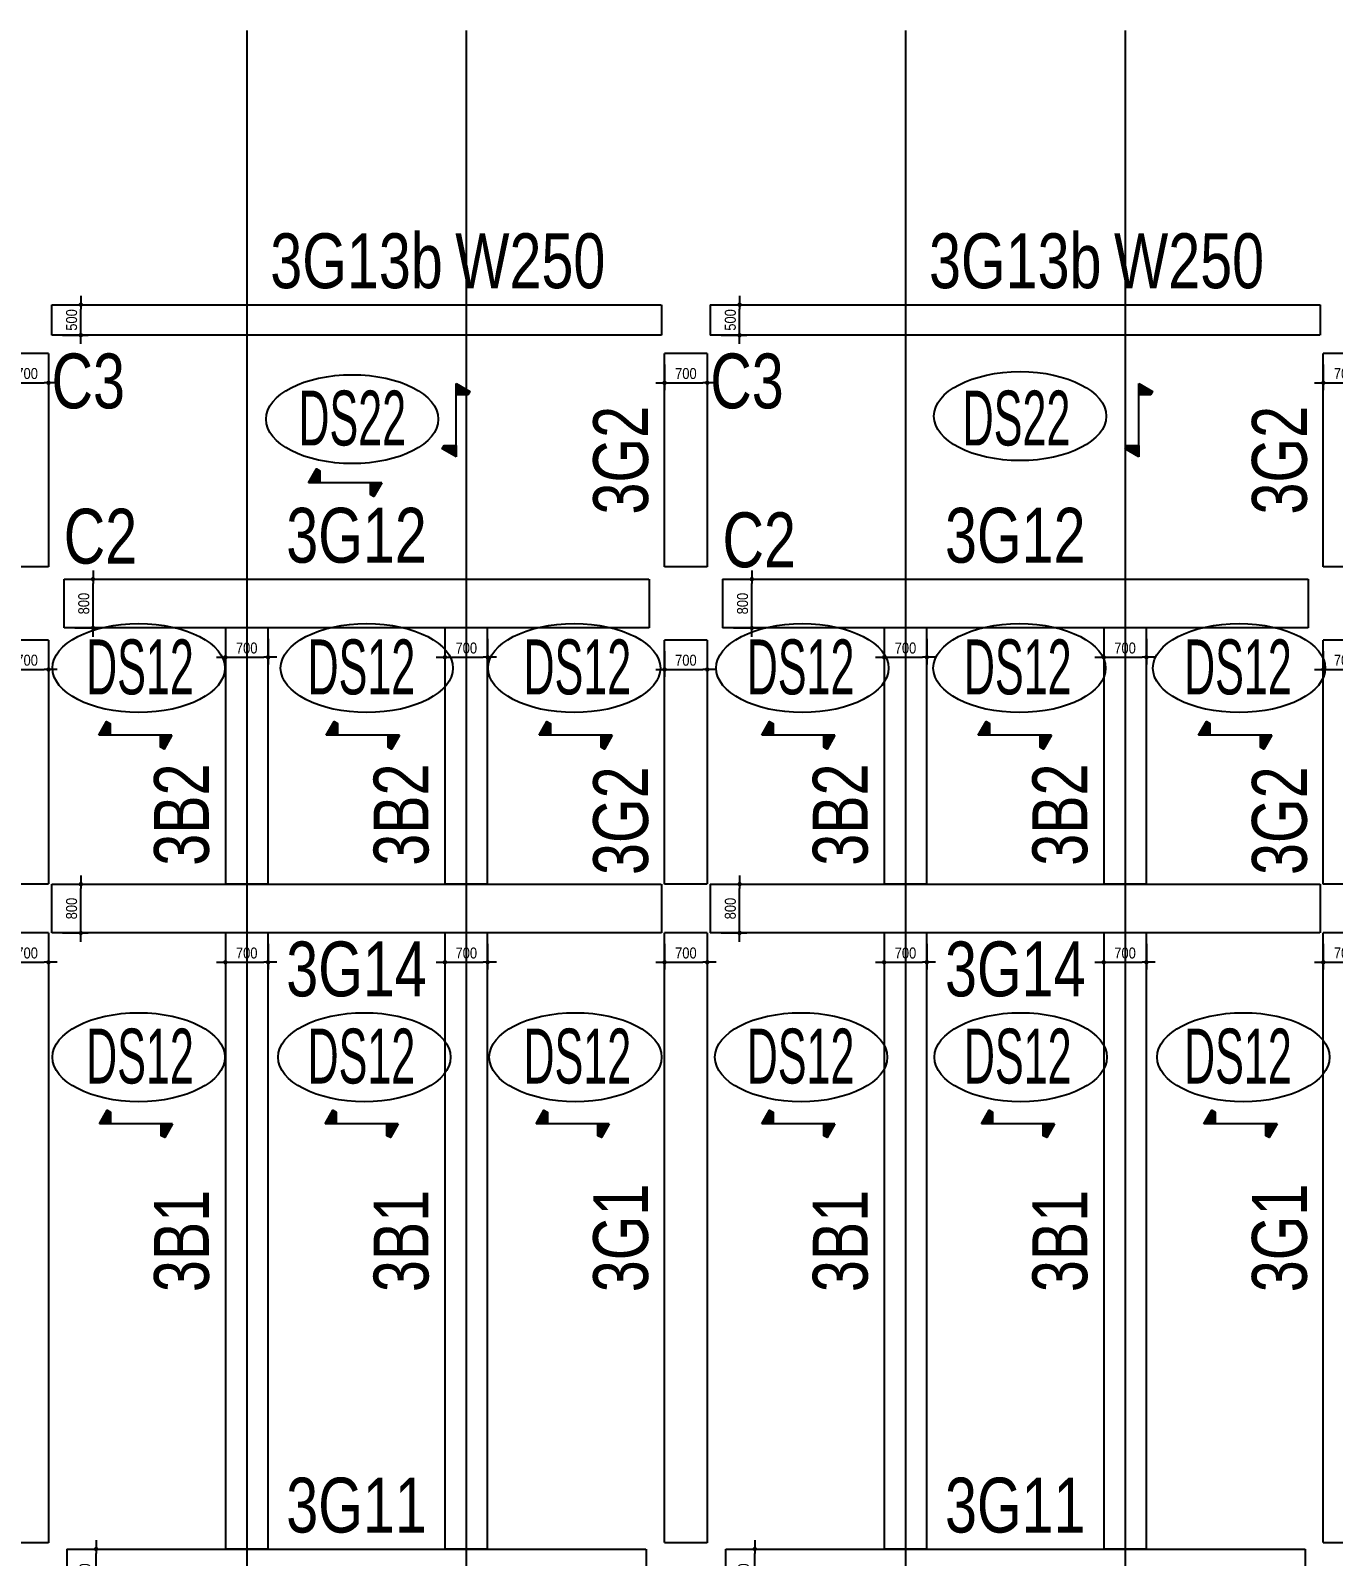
# Model space of a CAD drawing. Header units: millimetres. Extents: x -43750 to 179136, y 88330 to 153500.
# Drawn here: x 113209 to 134570, y 128483 to 153500 of the extents above; entities that cross this region are included whole.
import ezdxf
from ezdxf.enums import TextEntityAlignment as Align

# ---------------------------------------------------------------- set-up
doc = ezdxf.new("R2010")
doc.units = ezdxf.units.MM
doc.linetypes.add('HID', pattern=[2.3, 1.5, -0.8])
doc.layers.get('Defpoints').update_dxf_attribs({"color": 159})
for name, color, linetype in [('^DECK', 130, 'Continuous'), ('A-CEN', 1, 'Continuous'), ('BEAM-TEXT', 4, 'Continuous'), ('COLUMN-TEXT', 2, 'Continuous'), ('DECK-PL', 4, 'Continuous'), ('DECK-SLAB', 4, 'Continuous'), ('GIRDER-TEXT', 7, 'Continuous'), ('WALL-TEXT', 6, 'Continuous'), ('보(beam)', 4, 'HID'), ('보(girder)', 7, 'HID')]:
    doc.layers.add(name, color=color, linetype=linetype)
doc.styles.add('Gdim', font='', dxfattribs={"width": 0.9})
doc.styles.add('Gtx', font='')
doc.styles.get('Gdim').set_extended_font_data('Dotum')
doc.styles.get('Gtx').set_extended_font_data('Dotum')
doc.dimstyles.new('Gdim200', dxfattribs={"dimscale": 200, "dimtxt": 3, "dimasz": 1.2, "dimexe": 2, "dimexo": 3, "dimgap": 1, "dimtad": 1, "dimdsep": 46, "dimlunit": 6, "dimtxsty": 'Gdim', "dimblk1": '_CIDOT', "dimblk2": '_CIDOT', "dimsah": 1, "dimcen": 2.5, "dimdle": 2, "dimclrd": 1, "dimclre": 1, "dimclrt": 3, "dimazin": 2, "dimtfac": 1, "dimtix": 1, "dimtmove": 2, "dimatfit": 3, "dimldrblk": '_CIDOT', "dimfxl": 2, "dimtolj": 1, "dimtzin": 0, "dimarcsym": 0})

# ---------------------------------------------------------------- blocks, each defined once
blk = doc.blocks.new('_CIDOT')
at = {"color": 0, "linetype": 'ByBlock'}
blk.add_line((2, 0), (-1, 0), dxfattribs=at)
at = {"color": 0, "linetype": 'ByBlock', "const_width": 0.5}
blk.add_lwpolyline([(-0.25, 0, 1), (0.25, 0, 1)], format="xyb", close=True, dxfattribs=at)
blk = doc.blocks.new('*D265')
at = {"layer": 'Defpoints', "color": 155, "lineweight": -2, "transparency": 16777216}
for p, q in [((-1725, 900), (-1305, 900)), ((-1425, -28), (-1425, 828)), ((-1725, -100), (-1305, -100))]:
    blk.add_line(p, q, dxfattribs=at)
at = {"layer": 'Defpoints', "color": 0, "transparency": 16777216}
for p in [(-1905, 900), (-1425, 900), (-1905, -100)]:
    blk.add_point(p, dxfattribs=at)
at = {"layer": 'Defpoints', "color": 155, "lineweight": -2, "transparency": 16777216, "xscale": 71.99999999999994, "yscale": 71.99999999999994, "zscale": 71.99999999999994}
for p, rotation in [((-1425, 900), 90), ((-1425, -100), 270)]:
    blk.add_blockref('_CIDOT', p, dxfattribs=dict(at, rotation=rotation))
at = {"layer": 'Defpoints', "color": 3, "transparency": 16777216, "insert": (-1593, 400), "char_height": 180, "attachment_point": 5, "rotation": 90, "style": 'Gdim'}
blk.add_mtext('\\A1;{\\C155;1,000}', dxfattribs=at)
blk = doc.blocks.new('*D273')
at = {"layer": 'Defpoints', "color": 155, "lineweight": -2, "transparency": 16777216}
for p, q in [((-1725, 800), (-1305, 800)), ((-1425, 72), (-1425, 728)), ((-1725, 0), (-1305, 0))]:
    blk.add_line(p, q, dxfattribs=at)
at = {"layer": 'Defpoints', "color": 0, "transparency": 16777216}
for p in [(-1905, 800), (-1425, 800), (-1905, 0)]:
    blk.add_point(p, dxfattribs=at)
at = {"layer": 'Defpoints', "color": 155, "lineweight": -2, "transparency": 16777216, "xscale": 71.99999999999994, "yscale": 71.99999999999994, "zscale": 71.99999999999994}
for p, rotation in [((-1425, 800), 90), ((-1425, 0), 270)]:
    blk.add_blockref('_CIDOT', p, dxfattribs=dict(at, rotation=rotation))
at = {"layer": 'Defpoints', "color": 3, "transparency": 16777216, "insert": (-1576, 400), "char_height": 180, "attachment_point": 5, "rotation": 90, "style": 'Gdim'}
blk.add_mtext('\\A1;{\\C155;800}', dxfattribs=at)
blk = doc.blocks.new('*D261')
at = {"layer": 'Defpoints', "color": 155, "lineweight": -2, "transparency": 16777216}
for p, q in [((-1725, 650), (-1305, 650)), ((-1425, 222), (-1425, 578)), ((-1725, 150), (-1305, 150))]:
    blk.add_line(p, q, dxfattribs=at)
at = {"layer": 'Defpoints', "color": 0, "transparency": 16777216}
for p in [(-1905, 650), (-1425, 650), (-1905, 150)]:
    blk.add_point(p, dxfattribs=at)
at = {"layer": 'Defpoints', "color": 155, "lineweight": -2, "transparency": 16777216, "xscale": 71.99999999999994, "yscale": 71.99999999999994, "zscale": 71.99999999999994}
for p, rotation in [((-1425, 650), 90), ((-1425, 150), 270)]:
    blk.add_blockref('_CIDOT', p, dxfattribs=dict(at, rotation=rotation))
at = {"layer": 'Defpoints', "color": 3, "transparency": 16777216, "insert": (-1576, 400), "char_height": 180, "attachment_point": 5, "rotation": 90, "style": 'Gdim'}
blk.add_mtext('\\A1;{\\C155;500}', dxfattribs=at)
blk = doc.blocks.new('*D258')
at = {"layer": 'Defpoints', "color": 155, "lineweight": -2, "transparency": 16777216}
for p, q in [((-1825, 750), (-1405, 750)), ((-1525, 122), (-1525, 678)), ((-1825, 50), (-1405, 50))]:
    blk.add_line(p, q, dxfattribs=at)
at = {"layer": 'Defpoints', "color": 0, "transparency": 16777216}
for p in [(-2005, 750), (-1525, 750), (-2005, 50)]:
    blk.add_point(p, dxfattribs=at)
at = {"layer": 'Defpoints', "color": 155, "lineweight": -2, "transparency": 16777216, "xscale": 71.99999999999994, "yscale": 71.99999999999994, "zscale": 71.99999999999994}
for p, rotation in [((-1525, 750), 90), ((-1525, 50), 270)]:
    blk.add_blockref('_CIDOT', p, dxfattribs=dict(at, rotation=rotation))
at = {"layer": 'Defpoints', "color": 3, "transparency": 16777216, "insert": (-1676, 400), "char_height": 180, "attachment_point": 5, "rotation": 90, "style": 'Gdim'}
blk.add_mtext('\\A1;{\\C155;700}', dxfattribs=at)
blk = doc.blocks.new('*D274')
at = {"layer": 'Defpoints', "color": 155, "lineweight": -2, "transparency": 16777216}
for p, q in [((-1725, 750), (-1305, 750)), ((-1425, 122), (-1425, 678)), ((-1725, 50), (-1305, 50))]:
    blk.add_line(p, q, dxfattribs=at)
at = {"layer": 'Defpoints', "color": 0, "transparency": 16777216}
for p in [(-1905, 750), (-1425, 750), (-1905, 50)]:
    blk.add_point(p, dxfattribs=at)
at = {"layer": 'Defpoints', "color": 155, "lineweight": -2, "transparency": 16777216, "xscale": 71.99999999999994, "yscale": 71.99999999999994, "zscale": 71.99999999999994}
for p, rotation in [((-1425, 750), 90), ((-1425, 50), 270)]:
    blk.add_blockref('_CIDOT', p, dxfattribs=dict(at, rotation=rotation))
at = {"layer": 'Defpoints', "color": 3, "transparency": 16777216, "insert": (-1576, 400), "char_height": 180, "attachment_point": 5, "rotation": 90, "style": 'Gdim'}
blk.add_mtext('\\A1;{\\C155;700}', dxfattribs=at)
blk = doc.blocks.new('*D281')
at = {"layer": 'Defpoints', "color": 155, "lineweight": -2, "transparency": 16777216}
for p, q in [((-1725, 750), (-1305, 750)), ((-1425, 122), (-1425, 678)), ((-1725, 50), (-1305, 50))]:
    blk.add_line(p, q, dxfattribs=at)
at = {"layer": 'Defpoints', "color": 0, "transparency": 16777216}
for p in [(-1905, 750), (-1425, 750), (-1905, 50)]:
    blk.add_point(p, dxfattribs=at)
at = {"layer": 'Defpoints', "color": 155, "lineweight": -2, "transparency": 16777216, "xscale": 71.99999999999994, "yscale": 71.99999999999994, "zscale": 71.99999999999994}
for p, rotation in [((-1425, 750), 90), ((-1425, 50), 270)]:
    blk.add_blockref('_CIDOT', p, dxfattribs=dict(at, rotation=rotation))
at = {"layer": 'Defpoints', "color": 3, "transparency": 16777216, "insert": (-1576, 400), "char_height": 180, "attachment_point": 5, "rotation": 90, "style": 'Gdim'}
blk.add_mtext('\\A1;{\\C155;700}', dxfattribs=at)
blk = doc.blocks.new('*D283')
at = {"layer": 'Defpoints', "color": 155, "lineweight": -2, "transparency": 16777216}
for p, q in [((-1725, 800), (-1305, 800)), ((-1425, 72), (-1425, 728)), ((-1725, 0), (-1305, 0))]:
    blk.add_line(p, q, dxfattribs=at)
at = {"layer": 'Defpoints', "color": 0, "transparency": 16777216}
for p in [(-1905, 800), (-1425, 800), (-1905, 0)]:
    blk.add_point(p, dxfattribs=at)
at = {"layer": 'Defpoints', "color": 155, "lineweight": -2, "transparency": 16777216, "xscale": 71.99999999999994, "yscale": 71.99999999999994, "zscale": 71.99999999999994}
for p, rotation in [((-1425, 800), 90), ((-1425, 0), 270)]:
    blk.add_blockref('_CIDOT', p, dxfattribs=dict(at, rotation=rotation))
at = {"layer": 'Defpoints', "color": 3, "transparency": 16777216, "insert": (-1576, 400), "char_height": 180, "attachment_point": 5, "rotation": 90, "style": 'Gdim'}
blk.add_mtext('\\A1;{\\C155;800}', dxfattribs=at)
blk = doc.blocks.new('*D253')
at = {"layer": 'Defpoints', "color": 155, "lineweight": -2, "transparency": 16777216}
for p, q in [((-888, 650), (-468, 650)), ((-588, 22), (-588, 578)), ((-888, -50), (-468, -50))]:
    blk.add_line(p, q, dxfattribs=at)
at = {"layer": 'Defpoints', "color": 0, "transparency": 16777216}
for p in [(-1068, 650), (-588, 650), (-1068, -50)]:
    blk.add_point(p, dxfattribs=at)
at = {"layer": 'Defpoints', "color": 155, "lineweight": -2, "transparency": 16777216, "xscale": 71.99999999999994, "yscale": 71.99999999999994, "zscale": 71.99999999999994}
for p, rotation in [((-588, 650), 90), ((-588, -50), 270)]:
    blk.add_blockref('_CIDOT', p, dxfattribs=dict(at, rotation=rotation))
at = {"layer": 'Defpoints', "color": 3, "transparency": 16777216, "insert": (-738, 300), "char_height": 180, "attachment_point": 5, "rotation": 90, "style": 'Gdim'}
blk.add_mtext('\\A1;{\\C155;700}', dxfattribs=at)
blk = doc.blocks.new('*D284')
at = {"layer": 'Defpoints', "color": 155, "lineweight": -2, "transparency": 16777216}
for p, q in [((-888, 650), (-468, 650)), ((-588, 22), (-588, 578)), ((-888, -50), (-468, -50))]:
    blk.add_line(p, q, dxfattribs=at)
at = {"layer": 'Defpoints', "color": 0, "transparency": 16777216}
for p in [(-1068, 650), (-588, 650), (-1068, -50)]:
    blk.add_point(p, dxfattribs=at)
at = {"layer": 'Defpoints', "color": 155, "lineweight": -2, "transparency": 16777216, "xscale": 71.99999999999994, "yscale": 71.99999999999994, "zscale": 71.99999999999994}
for p, rotation in [((-588, 650), 90), ((-588, -50), 270)]:
    blk.add_blockref('_CIDOT', p, dxfattribs=dict(at, rotation=rotation))
at = {"layer": 'Defpoints', "color": 3, "transparency": 16777216, "insert": (-738, 300), "char_height": 180, "attachment_point": 5, "rotation": 90, "style": 'Gdim'}
blk.add_mtext('\\A1;{\\C155;700}', dxfattribs=at)
blk = doc.blocks.new('A$C58C40D4B')
at = {"layer": 'DECK-PL'}
for points in [[(-600, 2), (-471, -223), (-415, -192), (-415, 2)], [(600, 2), (471, 228), (415, 196), (415, 2)]]:
    blk.add_hatch(color=256, dxfattribs=at).paths.add_polyline_path(points)
blk.add_line((-600, 2), (600, 2), dxfattribs=at)
for points in [[(-600, 2), (-471, -223), (-415, -192), (-415, 2), (-415, 2), (-471, 2), (-600, 2)], [(600, 2), (471, 228), (415, 196), (415, 2), (415, 2), (471, 2), (600, 2)]]:
    blk.add_lwpolyline(points, dxfattribs=at)
blk = doc.blocks.new('*U177')
at = {"layer": 'Defpoints'}
for p, q in [((-1905.451, 900), (-1905.451, -100)), ((7594.549, 900), (7594.549, -100))]:
    blk.add_line(p, q, dxfattribs=at)
at = {"layer": '보(girder)'}
for p, q in [((-1905.451, 900), (7594.549, 900)), ((7594.549, -100), (-1905.451, -100))]:
    blk.add_line(p, q, dxfattribs=at)
at = {"layer": 'Defpoints'}
dim = blk.add_linear_dim(base=(-1425.451, 900), p1=(-1905.451, -100), p2=(-1905.451, 900), angle=90, text='{\\C155;<>}', dimstyle='Gdim200', override={"dimscale": 60, "dimzin": 8, "dimclrd": 155, "dimclre": 155}, dxfattribs=at)
dim.commit()
dim.dimension.update_dxf_attribs({"geometry": '*D265', "text_midpoint": (-1592.914, 400)})
blk = doc.blocks.new('*U193')
at = {"layer": 'Defpoints'}
for p, q in [((-1905.451, 800), (-1905.451, 0)), ((7694.549, 800), (7694.549, 0))]:
    blk.add_line(p, q, dxfattribs=at)
at = {"layer": '보(girder)'}
for p, q in [((-1905.451, 800), (7694.549, 800)), ((7694.549, 0), (-1905.451, 0))]:
    blk.add_line(p, q, dxfattribs=at)
at = {"layer": 'Defpoints'}
dim = blk.add_linear_dim(base=(-1425.451, 800), p1=(-1905.451, 0), p2=(-1905.451, 800), angle=90, text='{\\C155;<>}', dimstyle='Gdim200', override={"dimscale": 60, "dimzin": 8, "dimclrd": 155, "dimclre": 155}, dxfattribs=at)
dim.commit()
dim.dimension.update_dxf_attribs({"geometry": '*D273', "text_midpoint": (-1575.573, 400)})
blk = doc.blocks.new('*U169')
at = {"layer": 'Defpoints'}
for p, q in [((-1905.451, 650), (-1905.451, 150)), ((8094.549, 650), (8094.549, 150))]:
    blk.add_line(p, q, dxfattribs=at)
at = {"layer": '보(girder)'}
for p, q in [((-1905.451, 650), (8094.549, 650)), ((8094.549, 150), (-1905.451, 150))]:
    blk.add_line(p, q, dxfattribs=at)
at = {"layer": 'Defpoints'}
dim = blk.add_linear_dim(base=(-1425.451, 650), p1=(-1905.451, 150), p2=(-1905.451, 650), angle=90, text='{\\C155;<>}', dimstyle='Gdim200', override={"dimscale": 60, "dimzin": 8, "dimclrd": 155, "dimclre": 155}, dxfattribs=at)
dim.commit()
dim.dimension.update_dxf_attribs({"geometry": '*D261', "text_midpoint": (-1575.573, 400)})
blk = doc.blocks.new('*U163')
at = {"layer": 'Defpoints'}
for p, q in [((-2005.451, 750), (-2005.451, 50)), ((1494.549, 750), (1494.549, 50))]:
    blk.add_line(p, q, dxfattribs=at)
at = {"layer": '보(girder)'}
for p, q in [((-2005.451, 750), (1494.549, 750)), ((1494.549, 50), (-2005.451, 50))]:
    blk.add_line(p, q, dxfattribs=at)
at = {"layer": 'Defpoints'}
dim = blk.add_linear_dim(base=(-1525.451, 750), p1=(-2005.451, 50), p2=(-2005.451, 750), angle=90, text='{\\C155;<>}', dimstyle='Gdim200', override={"dimscale": 60, "dimzin": 8, "dimclrd": 155, "dimclre": 155}, dxfattribs=at)
dim.commit()
dim.dimension.update_dxf_attribs({"geometry": '*D258', "text_midpoint": (-1675.573, 400)})
blk = doc.blocks.new('*U189')
at = {"layer": 'Defpoints'}
for p, q in [((-1905.451, 750), (-1905.451, 50)), ((8094.549, 750), (8094.549, 50))]:
    blk.add_line(p, q, dxfattribs=at)
at = {"layer": '보(girder)'}
for p, q in [((-1905.451, 750), (8094.549, 750)), ((8094.549, 50), (-1905.451, 50))]:
    blk.add_line(p, q, dxfattribs=at)
at = {"layer": 'Defpoints'}
dim = blk.add_linear_dim(base=(-1425.451, 750), p1=(-1905.451, 50), p2=(-1905.451, 750), angle=90, text='{\\C155;<>}', dimstyle='Gdim200', override={"dimscale": 60, "dimzin": 8, "dimclrd": 155, "dimclre": 155}, dxfattribs=at)
dim.commit()
dim.dimension.update_dxf_attribs({"geometry": '*D274', "text_midpoint": (-1575.573, 400)})
blk = doc.blocks.new('*U209')
at = {"layer": 'Defpoints'}
for p, q in [((-1905.451, 750), (-1905.451, 50)), ((2094.549, 750), (2094.549, 50))]:
    blk.add_line(p, q, dxfattribs=at)
at = {"layer": '보(girder)'}
for p, q in [((-1905.451, 750), (2094.549, 750)), ((2094.549, 50), (-1905.451, 50))]:
    blk.add_line(p, q, dxfattribs=at)
at = {"layer": 'Defpoints'}
dim = blk.add_linear_dim(base=(-1425.451, 750), p1=(-1905.451, 50), p2=(-1905.451, 750), angle=90, text='{\\C155;<>}', dimstyle='Gdim200', override={"dimscale": 60, "dimzin": 8, "dimclrd": 155, "dimclre": 155}, dxfattribs=at)
dim.commit()
dim.dimension.update_dxf_attribs({"geometry": '*D281', "text_midpoint": (-1575.573, 400)})
blk = doc.blocks.new('*U213')
at = {"layer": 'Defpoints'}
for p, q in [((-1905.451, 800), (-1905.451, 0)), ((8094.549, 800), (8094.549, 0))]:
    blk.add_line(p, q, dxfattribs=at)
at = {"layer": '보(girder)'}
for p, q in [((-1905.451, 800), (8094.549, 800)), ((8094.549, 0), (-1905.451, 0))]:
    blk.add_line(p, q, dxfattribs=at)
at = {"layer": 'Defpoints'}
dim = blk.add_linear_dim(base=(-1425.451, 800), p1=(-1905.451, 0), p2=(-1905.451, 800), angle=90, text='{\\C155;<>}', dimstyle='Gdim200', override={"dimscale": 60, "dimzin": 8, "dimclrd": 155, "dimclre": 155}, dxfattribs=at)
dim.commit()
dim.dimension.update_dxf_attribs({"geometry": '*D283', "text_midpoint": (-1575.573, 400)})
blk = doc.blocks.new('*U155')
at = {"layer": 'Defpoints'}
for p, q in [((-1067.879, 650), (-1067.879, -50)), ((3132.121, 650), (3132.121, -50))]:
    blk.add_line(p, q, dxfattribs=at)
at = {"layer": '보(beam)'}
for p, q in [((3132.121, 650), (-1067.879, 650)), ((-1067.879, -50), (3132.121, -50))]:
    blk.add_line(p, q, dxfattribs=at)
at = {"layer": 'Defpoints'}
dim = blk.add_linear_dim(base=(-587.879, 650), p1=(-1067.879, -50), p2=(-1067.879, 650), angle=90, text='{\\C155;<>}', dimstyle='Gdim200', override={"dimscale": 60, "dimzin": 8, "dimclrd": 155, "dimclre": 155}, dxfattribs=at)
dim.commit()
dim.dimension.update_dxf_attribs({"geometry": '*D253', "text_midpoint": (-738.001, 300)})
blk = doc.blocks.new('*U215')
at = {"layer": 'Defpoints'}
for p, q in [((-1067.879, 650), (-1067.879, -50)), ((9032.121, 650), (9032.121, -50))]:
    blk.add_line(p, q, dxfattribs=at)
at = {"layer": '보(beam)'}
for p, q in [((9032.121, 650), (-1067.879, 650)), ((-1067.879, -50), (9032.121, -50))]:
    blk.add_line(p, q, dxfattribs=at)
at = {"layer": 'Defpoints'}
dim = blk.add_linear_dim(base=(-587.879, 650), p1=(-1067.879, -50), p2=(-1067.879, 650), angle=90, text='{\\C155;<>}', dimstyle='Gdim200', override={"dimscale": 60, "dimzin": 8, "dimclrd": 155, "dimclre": 155}, dxfattribs=at)
dim.commit()
dim.dimension.update_dxf_attribs({"geometry": '*D284', "text_midpoint": (-738.001, 300)})

msp = doc.modelspace()

# ---------------------------------------------------------------- linework, layer by layer
at = {"layer": '^DECK', "color": 0}
for centre in [(118482.381, 147128.176), (129432.381, 147178.176), (114982.381, 143048.176), (118722.381, 143048.176), (122122.381, 143048.176), (125862.381, 143048.176), (129422.381, 143048.176), (133022.381, 143048.176), (114982.381, 136668.176), (118682.381, 136668.176), (122142.381, 136668.176), (125842.381, 136668.176), (129442.381, 136668.176), (133092.381, 136668.176)]:
    msp.add_ellipse(centre, major_axis=(1412.381, 0), ratio=0.51617646, dxfattribs=at)
at = {"layer": 'A-CEN'}
for p, q in [((116753.571, 153500), (116753.571, 110771.892)), ((120353.571, 153500), (120353.571, 110771.892)), ((127553.571, 153500), (127553.571, 110771.892)), ((131153.571, 153500), (131153.571, 110771.892))]:
    msp.add_line(p, q, dxfattribs=at)

# ---------------------------------------------------------------- block references
at = {"layer": 'DECK-PL', "xscale": -1, "rotation": 270}
for p in [(120183.469, 147112.474), (131377.04, 147112.474)]:
    msp.add_blockref('A$C58C40D4B', p, dxfattribs=at)
at = {"layer": 'DECK-PL', "xscale": -1}
for p in [(118367.526, 146083.469), (114927.526, 141943.469), (118657.526, 141943.469), (122147.526, 141943.469), (125797.526, 141943.469), (129347.526, 141943.469), (132957.526, 141943.469), (114937.526, 135573.469), (118637.526, 135573.469), (122097.526, 135573.469), (125797.526, 135573.469), (129397.526, 135573.469), (133047.526, 135573.469)]:
    msp.add_blockref('A$C58C40D4B', p, dxfattribs=at)
at = {"layer": '보(beam)', "rotation": 270}
for name, p in [('*U155', (116453.571, 142637.139)), ('*U155', (120053.571, 142637.139)), ('*U155', (127253.571, 142637.139)), ('*U155', (130853.571, 142637.139)), ('*U215', (116453.571, 137637.139)), ('*U215', (120053.571, 137637.139)), ('*U215', (127253.571, 137637.139)), ('*U215', (130853.571, 137637.139))]:
    msp.add_blockref(name, p, dxfattribs=at)
at = {"layer": '보(girder)'}
for name, p in [('*U169', (115459.022, 148355.018)), ('*U169', (126259.022, 148355.018)), ('*U193', (115659.022, 143705.018)), ('*U193', (126459.022, 143705.018)), ('*U213', (115459.022, 138705.018)), ('*U213', (126259.022, 138705.018)), ('*U177', (115709.022, 127705.018)), ('*U177', (126509.022, 127705.018))]:
    msp.add_blockref(name, p, dxfattribs=at)
at = {"layer": '보(girder)', "rotation": 270}
for name, p in [('*U163', (112753.571, 146199.567)), ('*U163', (123553.571, 146199.567)), ('*U163', (134353.571, 146199.567)), ('*U209', (112753.571, 141599.567)), ('*U209', (123553.571, 141599.567)), ('*U209', (134353.571, 141599.567)), ('*U189', (112753.571, 136799.567)), ('*U189', (123553.571, 136799.567)), ('*U189', (134353.571, 136799.567))]:
    msp.add_blockref(name, p, dxfattribs=at)

# ---------------------------------------------------------------- texts
at = {"layer": 'BEAM-TEXT', "style": 'Gtx', "width": 0.8}
for s, p in [('3B2', (116403.571, 140645.018)), ('3B2', (120003.571, 140645.018)), ('3B2', (127203.571, 140645.018)), ('3B2', (130803.571, 140645.018)), ('3B1', (116403.571, 133655.018)), ('3B1', (120003.571, 133655.018)), ('3B1', (127203.571, 133655.018)), ('3B1', (130803.571, 133655.018))]:
    msp.add_text(s, height=900, rotation=90, dxfattribs=at).set_placement(p, align=Align.BOTTOM_CENTER)
at = {"layer": 'COLUMN-TEXT', "color": 3, "style": 'Gtx', "width": 0.8}
for s, p in [('C3', (113553.571, 148205.018)), ('C3', (124353.571, 148205.018)), ('C2', (113753.571, 145660)), ('C2', (124553.571, 145600))]:
    msp.add_text(s, height=900, dxfattribs=at).set_placement(p, align=Align.TOP_LEFT)
at = {"layer": 'DECK-SLAB', "style": 'Gtx', "width": 0.6}
for s, p in [('DS22', (117600, 146696.866, 0)), ('DS22', (128490, 146696.866, 0)), ('DS12', (114120, 142616.866, 0)), ('DS12', (117750, 142616.866, 0)), ('DS12', (121290, 142616.866, 0)), ('DS12', (124950, 142616.866, 0)), ('DS12', (128510, 142616.866, 0)), ('DS12', (132120, 142616.866, 0)), ('DS12', (114120, 136236.866, 0)), ('DS12', (117750, 136236.866, 0)), ('DS12', (121290, 136236.866, 0)), ('DS12', (124950, 136236.866, 0)), ('DS12', (128510, 136236.866, 0)), ('DS12', (132120, 136236.866))]:
    msp.add_text(s, height=900, dxfattribs=at).set_placement(p)
at = {"layer": 'GIRDER-TEXT', "style": 'Gtx', "width": 0.8}
for s, p in [('3G13b', (118553.571, 149005.018)), ('3G13b', (129353.571, 149005.018)), ('3G12', (118553.571, 144505.018)), ('3G12', (129353.571, 144505.018)), ('3G11', (118553.571, 128605.018)), ('3G11', (129353.571, 128605.018))]:
    msp.add_text(s, height=900, dxfattribs=at).set_placement(p, align=Align.BOTTOM_CENTER)
for s, p in [('3G2', (123603.571, 146455.018)), ('3G2', (134403.571, 146455.018)), ('3G2', (123603.571, 140545.018)), ('3G2', (134403.571, 140545.018)), ('3G1', (123603.571, 133705.018)), ('3G1', (134403.571, 133705.018))]:
    msp.add_text(s, height=900, rotation=90, dxfattribs=at).set_placement(p, align=Align.BOTTOM_CENTER)
for p in [(118553.571, 138565.018), (129353.571, 138565.018)]:
    msp.add_text('3G14', height=900, dxfattribs=at).set_placement(p, align=Align.TOP_CENTER)
at = {"layer": 'WALL-TEXT', "style": 'Gtx', "width": 0.8}
for p in [(121402.59, 149005.018, 0), (132202.59, 149005.018, 0)]:
    msp.add_text('W250', height=900, dxfattribs=at).set_placement(p, align=Align.BOTTOM_CENTER)

doc.saveas('drawing.dxf')
